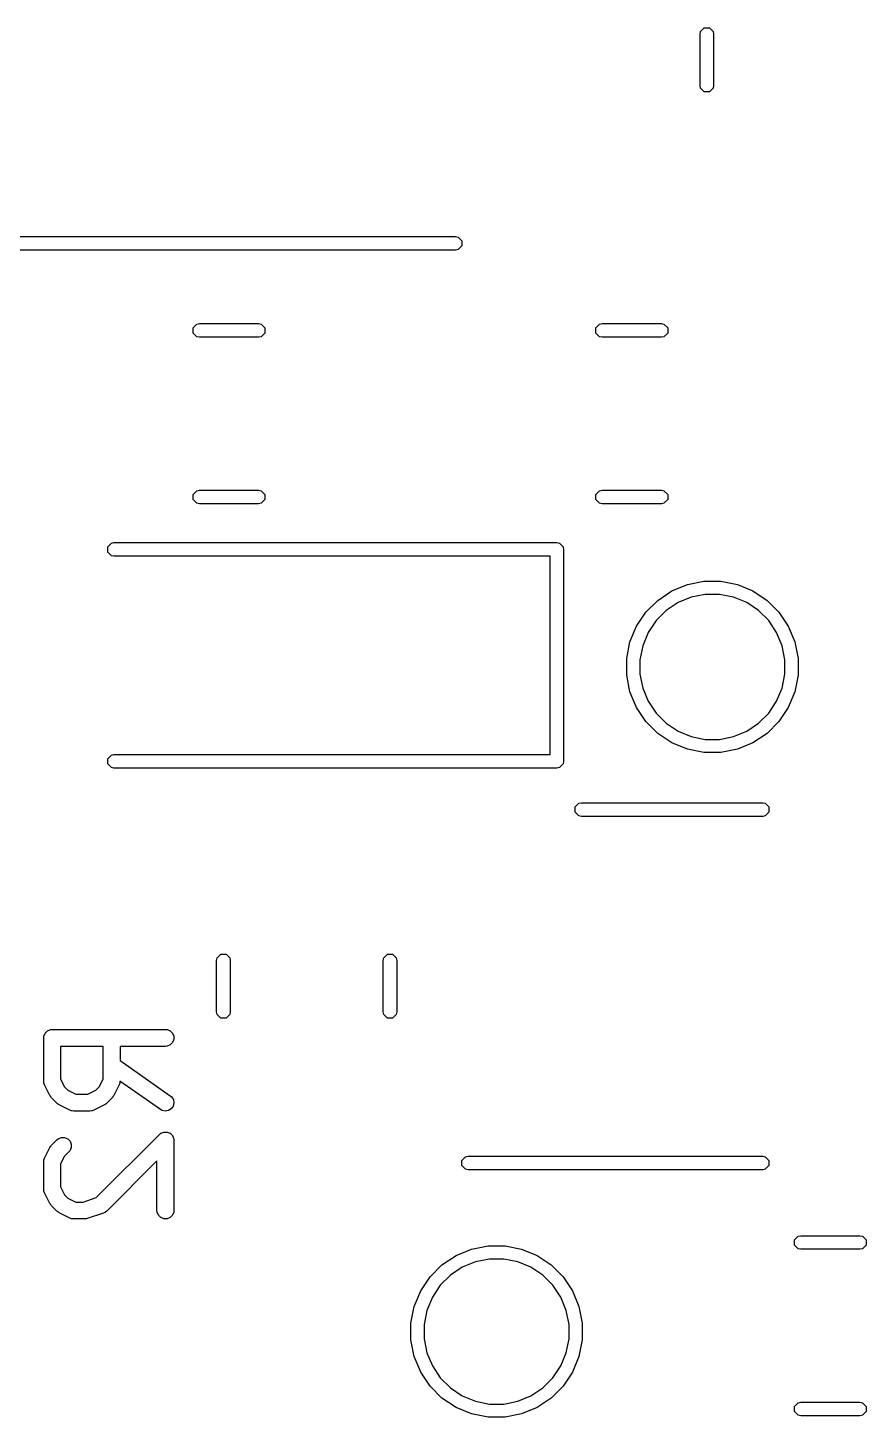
# Model space of a CAD drawing. Extents: x 3.97 to 7.47, y -4.85 to -2.95.
# Drawn here: x 4.2307 to 4.5221, y -4.2863 to -3.8034 of the extents above; entities that cross this region are included whole.
import ezdxf

# ---------------------------------------------------------------- set-up
doc = ezdxf.new("R2010")
doc.units = 0
doc.header["$MEASUREMENT"] = 0
doc.layers.add('BLACK', color=7, linetype='CONTINUOUS')

msp = doc.modelspace()

# ---------------------------------------------------------------- linework, layer by layer
at = {"layer": 'BLACK', "linetype": 'CONTINUOUS'}
for p, q in [((4.46438, -3.80558), (4.46456, -3.80467)), ((4.46456, -3.80467), (4.46583, -3.80339)), ((4.46583, -3.80339), (4.46764, -3.80339)), ((4.46764, -3.80339), (4.46892, -3.80467)), ((4.46892, -3.80467), (4.4691, -3.80558)), ((4.46438, -3.82346), (4.46438, -3.80558)), ((4.4691, -3.80558), (4.4691, -3.82346)), ((4.46456, -3.82436), (4.46438, -3.82346)), ((4.46583, -3.82564), (4.46456, -3.82436)), ((4.46892, -3.82436), (4.46764, -3.82564)), ((4.4691, -3.82346), (4.46892, -3.82436)), ((4.46764, -3.82564), (4.46583, -3.82564)), ((4.16685, -3.87594), (4.30267, -3.87594)), ((4.30267, -3.87594), (4.37945, -3.87594)), ((4.37945, -3.87594), (4.38035, -3.87612)), ((4.38035, -3.87612), (4.38163, -3.8774)), ((4.38163, -3.8774), (4.38163, -3.87921)), ((4.30267, -3.88067), (4.16685, -3.88067)), ((4.37945, -3.88067), (4.30267, -3.88067)), ((4.38035, -3.88049), (4.37945, -3.88067)), ((4.38163, -3.87921), (4.38035, -3.88049)), ((4.28821, -3.90768), (4.28949, -3.9064)), ((4.28949, -3.9064), (4.29039, -3.90622)), ((4.29039, -3.90622), (4.31096, -3.90622)), ((4.31096, -3.90622), (4.31186, -3.9064)), ((4.31186, -3.9064), (4.31314, -3.90768)), ((4.42821, -3.90768), (4.42949, -3.9064)), ((4.42949, -3.9064), (4.43039, -3.90622)), ((4.43039, -3.90622), (4.45096, -3.90622)), ((4.45096, -3.90622), (4.45186, -3.9064)), ((4.45186, -3.9064), (4.45314, -3.90768)), ((4.28821, -3.90948), (4.28821, -3.90768)), ((4.28949, -3.91076), (4.28821, -3.90948)), ((4.29039, -3.91094), (4.28949, -3.91076)), ((4.31096, -3.91094), (4.29039, -3.91094)), ((4.31186, -3.91076), (4.31096, -3.91094)), ((4.31314, -3.90948), (4.31186, -3.91076)), ((4.31314, -3.90768), (4.31314, -3.90948)), ((4.42821, -3.90948), (4.42821, -3.90768)), ((4.42949, -3.91076), (4.42821, -3.90948)), ((4.43039, -3.91094), (4.42949, -3.91076)), ((4.45096, -3.91094), (4.43039, -3.91094)), ((4.45186, -3.91076), (4.45096, -3.91094)), ((4.45314, -3.90948), (4.45186, -3.91076)), ((4.45314, -3.90768), (4.45314, -3.90948)), ((4.28821, -3.96555), (4.28949, -3.96427)), ((4.28949, -3.96427), (4.29039, -3.96409)), ((4.29039, -3.96409), (4.31096, -3.96409)), ((4.31096, -3.96409), (4.31186, -3.96427)), ((4.31186, -3.96427), (4.31314, -3.96555)), ((4.42821, -3.96555), (4.42949, -3.96427)), ((4.42949, -3.96427), (4.43039, -3.96409)), ((4.43039, -3.96409), (4.45096, -3.96409)), ((4.45096, -3.96409), (4.45186, -3.96427)), ((4.45186, -3.96427), (4.45314, -3.96555)), ((4.28821, -3.96736), (4.28821, -3.96555)), ((4.28949, -3.96864), (4.28821, -3.96736)), ((4.29039, -3.96882), (4.28949, -3.96864)), ((4.31096, -3.96882), (4.29039, -3.96882)), ((4.31186, -3.96864), (4.31096, -3.96882)), ((4.31314, -3.96736), (4.31186, -3.96864)), ((4.31314, -3.96555), (4.31314, -3.96736)), ((4.42821, -3.96736), (4.42821, -3.96555)), ((4.42949, -3.96864), (4.42821, -3.96736)), ((4.43039, -3.96882), (4.42949, -3.96864)), ((4.45096, -3.96882), (4.43039, -3.96882)), ((4.45186, -3.96864), (4.45096, -3.96882)), ((4.45314, -3.96736), (4.45186, -3.96864)), ((4.45314, -3.96555), (4.45314, -3.96736)), ((4.2585, -3.9838), (4.25978, -3.98252)), ((4.2585, -3.98561), (4.2585, -3.9838)), ((4.25978, -3.98252), (4.26068, -3.98234)), ((4.26068, -3.98234), (4.41462, -3.98234)), ((4.41462, -3.98234), (4.41552, -3.98252)), ((4.41552, -3.98252), (4.4168, -3.9838)), ((4.4168, -3.9838), (4.41698, -3.98471)), ((4.25978, -3.98689), (4.2585, -3.98561)), ((4.26068, -3.98707), (4.25978, -3.98689)), ((4.41226, -3.98707), (4.26068, -3.98707)), ((4.41226, -4.05597), (4.41226, -3.98707)), ((4.41698, -3.98471), (4.41698, -4.05833)), ((4.45457, -3.99913), (4.45999, -3.99688)), ((4.45999, -3.99688), (4.46574, -3.99574)), ((4.46574, -3.99574), (4.47161, -3.99574)), ((4.47161, -3.99574), (4.47736, -3.99688)), ((4.47736, -3.99688), (4.48278, -3.99913)), ((4.44555, -4.00653), (4.44969, -4.00239)), ((4.44969, -4.00239), (4.45457, -3.99913)), ((4.45674, -4.00319), (4.45261, -4.00595)), ((4.46133, -4.00129), (4.45674, -4.00319)), ((4.46619, -4.00032), (4.46133, -4.00129)), ((4.47116, -4.00032), (4.46619, -4.00032)), ((4.47602, -4.00129), (4.47116, -4.00032)), ((4.48061, -4.00319), (4.47602, -4.00129)), ((4.48474, -4.00595), (4.48061, -4.00319)), ((4.48278, -3.99913), (4.48766, -4.00239)), ((4.48766, -4.00239), (4.4918, -4.00653)), ((4.44229, -4.01141), (4.44555, -4.00653)), ((4.45261, -4.00595), (4.4491, -4.00945)), ((4.48825, -4.00945), (4.48474, -4.00595)), ((4.4918, -4.00653), (4.49506, -4.01141)), ((4.44004, -4.01683), (4.44229, -4.01141)), ((4.4491, -4.00945), (4.44635, -4.01358)), ((4.491, -4.01358), (4.48825, -4.00945)), ((4.49506, -4.01141), (4.49731, -4.01683)), ((4.4389, -4.02258), (4.44004, -4.01683)), ((4.44635, -4.01358), (4.44445, -4.01817)), ((4.4929, -4.01817), (4.491, -4.01358)), ((4.49731, -4.01683), (4.49845, -4.02258)), ((4.44445, -4.01817), (4.44348, -4.02304)), ((4.49387, -4.02304), (4.4929, -4.01817)), ((4.4389, -4.02304), (4.4389, -4.02258)), ((4.4389, -4.02845), (4.4389, -4.02304)), ((4.44348, -4.02304), (4.44348, -4.028)), ((4.49387, -4.028), (4.49387, -4.02304)), ((4.49845, -4.02258), (4.49845, -4.02845)), ((4.44004, -4.0342), (4.4389, -4.02845)), ((4.44348, -4.028), (4.44445, -4.03287)), ((4.4929, -4.03287), (4.49387, -4.028)), ((4.49845, -4.02845), (4.49731, -4.0342)), ((4.44229, -4.03962), (4.44004, -4.0342)), ((4.44445, -4.03287), (4.44635, -4.03745)), ((4.491, -4.03745), (4.4929, -4.03287)), ((4.49731, -4.0342), (4.49506, -4.03962)), ((4.44555, -4.0445), (4.44229, -4.03962)), ((4.44635, -4.03745), (4.4491, -4.04158)), ((4.4491, -4.04158), (4.45261, -4.04509)), ((4.48474, -4.04509), (4.48825, -4.04158)), ((4.48825, -4.04158), (4.491, -4.03745)), ((4.49506, -4.03962), (4.4918, -4.0445)), ((4.44969, -4.04865), (4.44555, -4.0445)), ((4.45261, -4.04509), (4.45674, -4.04785)), ((4.48061, -4.04785), (4.48474, -4.04509)), ((4.4918, -4.0445), (4.48766, -4.04865)), ((4.45457, -4.0519), (4.44969, -4.04865)), ((4.45674, -4.04785), (4.46133, -4.04975)), ((4.46133, -4.04975), (4.46619, -4.05071)), ((4.46619, -4.05071), (4.47116, -4.05071)), ((4.47116, -4.05071), (4.47602, -4.04975)), ((4.47602, -4.04975), (4.48061, -4.04785)), ((4.48766, -4.04865), (4.48278, -4.0519)), ((4.2585, -4.05742), (4.25978, -4.05615)), ((4.25978, -4.05615), (4.26068, -4.05597)), ((4.26068, -4.05597), (4.41226, -4.05597)), ((4.45999, -4.05415), (4.45457, -4.0519)), ((4.46574, -4.05529), (4.45999, -4.05415)), ((4.47161, -4.05529), (4.46574, -4.05529)), ((4.47736, -4.05415), (4.47161, -4.05529)), ((4.48278, -4.0519), (4.47736, -4.05415)), ((4.2585, -4.05923), (4.2585, -4.05742)), ((4.25978, -4.06051), (4.2585, -4.05923)), ((4.26068, -4.06069), (4.25978, -4.06051)), ((4.41462, -4.06069), (4.26068, -4.06069)), ((4.41552, -4.06051), (4.41462, -4.06069)), ((4.4168, -4.05923), (4.41552, -4.06051)), ((4.41698, -4.05833), (4.4168, -4.05923)), ((4.421, -4.0742), (4.42227, -4.07292)), ((4.421, -4.076), (4.421, -4.0742)), ((4.42227, -4.07292), (4.42318, -4.07274)), ((4.42318, -4.07274), (4.45467, -4.07274)), ((4.45467, -4.07274), (4.48617, -4.07274)), ((4.48617, -4.07274), (4.48707, -4.07292)), ((4.48707, -4.07292), (4.48835, -4.0742)), ((4.48835, -4.0742), (4.48835, -4.076)), ((4.42227, -4.07728), (4.421, -4.076)), ((4.42318, -4.07746), (4.42227, -4.07728)), ((4.45467, -4.07746), (4.42318, -4.07746)), ((4.48617, -4.07746), (4.45467, -4.07746)), ((4.48707, -4.07728), (4.48617, -4.07746)), ((4.48835, -4.076), (4.48707, -4.07728)), ((4.29638, -4.12758), (4.29656, -4.12667)), ((4.29638, -4.14546), (4.29638, -4.12758)), ((4.29656, -4.12667), (4.29783, -4.12539)), ((4.29783, -4.12539), (4.29964, -4.12539)), ((4.29964, -4.12539), (4.30092, -4.12667)), ((4.30092, -4.12667), (4.3011, -4.12758)), ((4.3011, -4.12758), (4.3011, -4.14546)), ((4.35425, -4.12758), (4.35443, -4.12667)), ((4.35425, -4.14546), (4.35425, -4.12758)), ((4.35443, -4.12667), (4.35571, -4.12539)), ((4.35571, -4.12539), (4.35752, -4.12539)), ((4.35752, -4.12539), (4.35879, -4.12667)), ((4.35879, -4.12667), (4.35897, -4.12758)), ((4.35897, -4.12758), (4.35897, -4.14546)), ((4.29656, -4.14636), (4.29638, -4.14546)), ((4.29783, -4.14764), (4.29656, -4.14636)), ((4.29964, -4.14764), (4.29783, -4.14764)), ((4.30092, -4.14636), (4.29964, -4.14764)), ((4.3011, -4.14546), (4.30092, -4.14636)), ((4.35443, -4.14636), (4.35425, -4.14546)), ((4.35571, -4.14764), (4.35443, -4.14636)), ((4.35752, -4.14764), (4.35571, -4.14764)), ((4.35879, -4.14636), (4.35752, -4.14764)), ((4.35897, -4.14546), (4.35879, -4.14636)), ((4.23632, -4.15388), (4.23676, -4.15282)), ((4.23676, -4.15282), (4.23757, -4.152)), ((4.23757, -4.152), (4.23863, -4.15156)), ((4.23863, -4.15156), (4.23921, -4.15151)), ((4.23921, -4.15151), (4.27858, -4.15151)), ((4.27858, -4.15151), (4.27916, -4.15156)), ((4.27916, -4.15156), (4.28022, -4.152)), ((4.28022, -4.152), (4.28104, -4.15282)), ((4.28104, -4.15282), (4.28148, -4.15388)), ((4.23626, -4.15446), (4.23632, -4.15388)), ((4.23626, -4.16946), (4.23626, -4.15446)), ((4.25688, -4.15741), (4.24216, -4.15741)), ((4.24216, -4.15741), (4.24216, -4.16876)), ((4.25688, -4.16876), (4.25688, -4.15741)), ((4.27858, -4.15741), (4.26279, -4.15741)), ((4.26279, -4.15741), (4.26279, -4.16229)), ((4.27916, -4.15735), (4.27858, -4.15741)), ((4.28022, -4.15691), (4.27916, -4.15735)), ((4.28104, -4.1561), (4.28022, -4.15691)), ((4.28148, -4.15503), (4.28104, -4.1561)), ((4.28148, -4.15388), (4.28148, -4.15503)), ((4.26279, -4.16229), (4.28027, -4.17454)), ((4.23632, -4.17003), (4.23626, -4.16946)), ((4.23636, -4.17013), (4.23632, -4.17003)), ((4.23636, -4.17024), (4.23636, -4.17013)), ((4.23657, -4.17078), (4.23636, -4.17024)), ((4.23844, -4.17453), (4.23657, -4.17078)), ((4.24216, -4.16876), (4.24351, -4.17146)), ((4.24351, -4.17146), (4.24471, -4.17265)), ((4.25433, -4.17265), (4.25553, -4.17146)), ((4.25553, -4.17146), (4.25688, -4.16876)), ((4.26247, -4.17078), (4.2606, -4.17453)), ((4.26268, -4.17024), (4.26247, -4.17078)), ((4.26269, -4.17013), (4.26268, -4.17024)), ((4.26273, -4.17003), (4.26269, -4.17013)), ((4.26278, -4.1695), (4.26273, -4.17003)), ((4.27689, -4.17937), (4.26278, -4.1695)), ((4.2386, -4.17477), (4.23844, -4.17453)), ((4.23863, -4.17485), (4.2386, -4.17477)), ((4.2387, -4.17493), (4.23863, -4.17485)), ((4.23875, -4.17502), (4.2387, -4.17493)), ((4.23881, -4.17507), (4.23875, -4.17502)), ((4.239, -4.17529), (4.23881, -4.17507)), ((4.24087, -4.17717), (4.239, -4.17529)), ((4.24471, -4.17265), (4.24741, -4.174)), ((4.24741, -4.174), (4.25164, -4.174)), ((4.25164, -4.174), (4.25433, -4.17265)), ((4.26005, -4.17529), (4.25817, -4.17717)), ((4.26023, -4.17507), (4.26005, -4.17529)), ((4.26029, -4.17502), (4.26023, -4.17507)), ((4.26035, -4.17493), (4.26029, -4.17502)), ((4.26041, -4.17485), (4.26035, -4.17493)), ((4.26044, -4.17477), (4.26041, -4.17485)), ((4.2606, -4.17453), (4.26044, -4.17477)), ((4.28027, -4.17454), (4.28071, -4.17491)), ((4.28071, -4.17491), (4.28133, -4.17588)), ((4.28153, -4.17702), (4.28128, -4.17814)), ((4.28133, -4.17588), (4.28153, -4.17702)), ((4.2411, -4.17735), (4.24087, -4.17717)), ((4.24115, -4.17741), (4.2411, -4.17735)), ((4.24124, -4.17747), (4.24115, -4.17741)), ((4.24132, -4.17754), (4.24124, -4.17747)), ((4.24139, -4.17757), (4.24132, -4.17754)), ((4.24164, -4.17772), (4.24139, -4.17757)), ((4.24539, -4.1796), (4.24164, -4.17772)), ((4.24593, -4.1798), (4.24539, -4.1796)), ((4.24604, -4.17981), (4.24593, -4.1798)), ((4.24613, -4.17985), (4.24604, -4.17981)), ((4.24671, -4.17991), (4.24613, -4.17985)), ((4.25233, -4.17991), (4.24671, -4.17991)), ((4.25291, -4.17985), (4.25233, -4.17991)), ((4.25301, -4.17981), (4.25291, -4.17985)), ((4.25311, -4.1798), (4.25301, -4.17981)), ((4.25365, -4.1796), (4.25311, -4.1798)), ((4.2574, -4.17772), (4.25365, -4.1796)), ((4.25765, -4.17757), (4.2574, -4.17772)), ((4.25772, -4.17754), (4.25765, -4.17757)), ((4.25781, -4.17747), (4.25772, -4.17754)), ((4.25789, -4.17741), (4.25781, -4.17747)), ((4.25795, -4.17735), (4.25789, -4.17741)), ((4.25817, -4.17717), (4.25795, -4.17735)), ((4.27739, -4.17966), (4.27689, -4.17937)), ((4.27852, -4.17991), (4.27739, -4.17966)), ((4.27965, -4.17971), (4.27852, -4.17991)), ((4.28062, -4.17909), (4.27965, -4.17971)), ((4.28128, -4.17814), (4.28062, -4.17909)), ((4.239, -4.19174), (4.24087, -4.18987)), ((4.24087, -4.18987), (4.24132, -4.1895)), ((4.24132, -4.1895), (4.24238, -4.18906)), ((4.24238, -4.18906), (4.24354, -4.18906)), ((4.24354, -4.18906), (4.2446, -4.1895)), ((4.2446, -4.1895), (4.24542, -4.19031)), ((4.24542, -4.19031), (4.24586, -4.19138)), ((4.24586, -4.19138), (4.24586, -4.19253)), ((4.25449, -4.20999), (4.27649, -4.18799)), ((4.27649, -4.18799), (4.27694, -4.18762)), ((4.27694, -4.18762), (4.27769, -4.18731)), ((4.27769, -4.18731), (4.27801, -4.18718)), ((4.27801, -4.18718), (4.27916, -4.18718)), ((4.27916, -4.18718), (4.28022, -4.18762)), ((4.28022, -4.18762), (4.28104, -4.18844)), ((4.28104, -4.18844), (4.28129, -4.18906)), ((4.28129, -4.18906), (4.28148, -4.1895)), ((4.28148, -4.1895), (4.28153, -4.19008)), ((4.28153, -4.19008), (4.28153, -4.21445)), ((4.23636, -4.1968), (4.23657, -4.19626)), ((4.23657, -4.19626), (4.23844, -4.19251)), ((4.23844, -4.19251), (4.2386, -4.19226)), ((4.2386, -4.19226), (4.23863, -4.19219)), ((4.23863, -4.19219), (4.2387, -4.19211)), ((4.2387, -4.19211), (4.23875, -4.19202)), ((4.23875, -4.19202), (4.23881, -4.19197)), ((4.23881, -4.19197), (4.239, -4.19174)), ((4.24351, -4.19558), (4.24216, -4.19827)), ((4.24505, -4.19404), (4.24351, -4.19558)), ((4.24542, -4.19359), (4.24505, -4.19404)), ((4.24586, -4.19253), (4.24542, -4.19359)), ((4.38163, -4.19703), (4.3829, -4.19575)), ((4.3829, -4.19575), (4.38381, -4.19557)), ((4.38381, -4.19557), (4.45467, -4.19557)), ((4.45467, -4.19557), (4.48617, -4.19557)), ((4.48617, -4.19557), (4.48707, -4.19575)), ((4.48707, -4.19575), (4.48835, -4.19703)), ((4.23626, -4.19758), (4.23632, -4.197)), ((4.23626, -4.20695), (4.23626, -4.19758)), ((4.23632, -4.197), (4.23636, -4.1969)), ((4.23636, -4.1969), (4.23636, -4.1968)), ((4.24216, -4.19827), (4.24216, -4.20625)), ((4.27563, -4.19721), (4.25817, -4.21466)), ((4.27563, -4.21445), (4.27563, -4.19721)), ((4.38163, -4.19884), (4.38163, -4.19703)), ((4.3829, -4.20012), (4.38163, -4.19884)), ((4.38381, -4.2003), (4.3829, -4.20012)), ((4.45467, -4.2003), (4.38381, -4.2003)), ((4.48617, -4.2003), (4.45467, -4.2003)), ((4.48707, -4.20012), (4.48617, -4.2003)), ((4.48835, -4.19884), (4.48707, -4.20012)), ((4.48835, -4.19703), (4.48835, -4.19884)), ((4.23632, -4.20753), (4.23626, -4.20695)), ((4.23636, -4.20763), (4.23632, -4.20753)), ((4.23636, -4.20773), (4.23636, -4.20763)), ((4.23657, -4.20827), (4.23636, -4.20773)), ((4.23844, -4.21202), (4.23657, -4.20827)), ((4.24216, -4.20625), (4.24351, -4.20895)), ((4.24351, -4.20895), (4.24471, -4.21015)), ((4.24471, -4.21015), (4.24741, -4.2115)), ((4.24998, -4.2115), (4.25449, -4.20999)), ((4.2386, -4.21227), (4.23844, -4.21202)), ((4.23863, -4.21234), (4.2386, -4.21227)), ((4.2387, -4.21242), (4.23863, -4.21234)), ((4.23875, -4.21251), (4.2387, -4.21242)), ((4.23881, -4.21256), (4.23875, -4.21251)), ((4.239, -4.21279), (4.23881, -4.21256)), ((4.24087, -4.21466), (4.239, -4.21279)), ((4.2411, -4.21485), (4.24087, -4.21466)), ((4.24115, -4.21491), (4.2411, -4.21485)), ((4.24124, -4.21496), (4.24115, -4.21491)), ((4.24132, -4.21503), (4.24124, -4.21496)), ((4.24139, -4.21506), (4.24132, -4.21503)), ((4.24164, -4.21522), (4.24139, -4.21506)), ((4.24539, -4.21709), (4.24164, -4.21522)), ((4.24741, -4.2115), (4.24998, -4.2115)), ((4.25702, -4.21538), (4.25139, -4.21725)), ((4.25755, -4.21514), (4.25702, -4.21538)), ((4.25763, -4.21507), (4.25755, -4.21514)), ((4.25772, -4.21503), (4.25763, -4.21507)), ((4.25817, -4.21466), (4.25772, -4.21503)), ((4.27569, -4.21503), (4.27563, -4.21445)), ((4.27613, -4.21609), (4.27569, -4.21503)), ((4.28148, -4.21503), (4.28104, -4.21609)), ((4.28153, -4.21445), (4.28148, -4.21503)), ((4.24593, -4.2173), (4.24539, -4.21709)), ((4.24604, -4.21731), (4.24593, -4.2173)), ((4.24613, -4.21735), (4.24604, -4.21731)), ((4.24671, -4.2174), (4.24613, -4.21735)), ((4.25046, -4.2174), (4.24671, -4.2174)), ((4.25075, -4.21737), (4.25046, -4.2174)), ((4.25083, -4.21738), (4.25075, -4.21737)), ((4.25093, -4.21736), (4.25083, -4.21738)), ((4.25104, -4.21735), (4.25093, -4.21736)), ((4.25111, -4.21732), (4.25104, -4.21735)), ((4.25139, -4.21725), (4.25111, -4.21732)), ((4.27694, -4.21691), (4.27613, -4.21609)), ((4.27801, -4.21735), (4.27694, -4.21691)), ((4.27916, -4.21735), (4.27801, -4.21735)), ((4.28022, -4.21691), (4.27916, -4.21735)), ((4.28104, -4.21609), (4.28022, -4.21691)), ((4.49721, -4.22468), (4.49849, -4.2234)), ((4.49721, -4.22648), (4.49721, -4.22468)), ((4.49849, -4.2234), (4.49939, -4.22322)), ((4.49939, -4.22322), (4.51996, -4.22322)), ((4.51996, -4.22322), (4.52086, -4.2234)), ((4.52086, -4.2234), (4.52214, -4.22468)), ((4.52214, -4.22468), (4.52214, -4.22648)), ((4.37469, -4.23339), (4.37957, -4.23013)), ((4.37957, -4.23013), (4.38499, -4.22788)), ((4.38499, -4.22788), (4.39074, -4.22674)), ((4.39074, -4.22674), (4.39661, -4.22674)), ((4.39661, -4.22674), (4.40236, -4.22788)), ((4.40236, -4.22788), (4.40778, -4.23013)), ((4.40778, -4.23013), (4.41266, -4.23339)), ((4.49849, -4.22776), (4.49721, -4.22648)), ((4.49939, -4.22794), (4.49849, -4.22776)), ((4.51996, -4.22794), (4.49939, -4.22794)), ((4.52086, -4.22776), (4.51996, -4.22794)), ((4.52214, -4.22648), (4.52086, -4.22776)), ((4.37055, -4.23753), (4.37469, -4.23339)), ((4.38174, -4.23419), (4.37761, -4.23695)), ((4.38633, -4.23229), (4.38174, -4.23419)), ((4.39119, -4.23132), (4.38633, -4.23229)), ((4.39616, -4.23132), (4.39119, -4.23132)), ((4.40102, -4.23229), (4.39616, -4.23132)), ((4.40561, -4.23419), (4.40102, -4.23229)), ((4.40974, -4.23695), (4.40561, -4.23419)), ((4.41266, -4.23339), (4.4168, -4.23753)), ((4.36729, -4.24241), (4.37055, -4.23753)), ((4.37761, -4.23695), (4.3741, -4.24045)), ((4.41325, -4.24045), (4.40974, -4.23695)), ((4.4168, -4.23753), (4.42006, -4.24241)), ((4.36504, -4.24783), (4.36729, -4.24241)), ((4.37135, -4.24458), (4.36945, -4.24917)), ((4.3741, -4.24045), (4.37135, -4.24458)), ((4.416, -4.24458), (4.41325, -4.24045)), ((4.4179, -4.24917), (4.416, -4.24458)), ((4.42006, -4.24241), (4.42231, -4.24783)), ((4.3639, -4.25358), (4.36504, -4.24783)), ((4.36945, -4.24917), (4.36848, -4.25404)), ((4.41887, -4.25404), (4.4179, -4.24917)), ((4.42231, -4.24783), (4.42345, -4.25358)), ((4.3639, -4.25404), (4.3639, -4.25358)), ((4.3639, -4.25945), (4.3639, -4.25404)), ((4.36848, -4.25404), (4.36848, -4.259)), ((4.41887, -4.259), (4.41887, -4.25404)), ((4.42345, -4.25358), (4.42345, -4.25945)), ((4.36848, -4.259), (4.36945, -4.26387)), ((4.4179, -4.26387), (4.41887, -4.259)), ((4.36504, -4.2652), (4.3639, -4.25945)), ((4.36945, -4.26387), (4.37135, -4.26845)), ((4.416, -4.26845), (4.4179, -4.26387)), ((4.42345, -4.25945), (4.42231, -4.2652)), ((4.36729, -4.27062), (4.36504, -4.2652)), ((4.37135, -4.26845), (4.3741, -4.27258)), ((4.41325, -4.27258), (4.416, -4.26845)), ((4.42231, -4.2652), (4.42006, -4.27062)), ((4.37055, -4.2755), (4.36729, -4.27062)), ((4.3741, -4.27258), (4.37761, -4.27609)), ((4.40974, -4.27609), (4.41325, -4.27258)), ((4.42006, -4.27062), (4.4168, -4.2755)), ((4.37469, -4.27965), (4.37055, -4.2755)), ((4.37761, -4.27609), (4.38174, -4.27885)), ((4.40561, -4.27885), (4.40974, -4.27609)), ((4.4168, -4.2755), (4.41266, -4.27965)), ((4.37957, -4.2829), (4.37469, -4.27965)), ((4.38499, -4.28515), (4.37957, -4.2829)), ((4.38174, -4.27885), (4.38633, -4.28075)), ((4.38633, -4.28075), (4.39119, -4.28171)), ((4.39119, -4.28171), (4.39616, -4.28171)), ((4.39616, -4.28171), (4.40102, -4.28075)), ((4.40102, -4.28075), (4.40561, -4.27885)), ((4.40778, -4.2829), (4.40236, -4.28515)), ((4.41266, -4.27965), (4.40778, -4.2829)), ((4.49721, -4.28255), (4.49849, -4.28127)), ((4.49721, -4.28436), (4.49721, -4.28255)), ((4.49849, -4.28127), (4.49939, -4.28109)), ((4.49939, -4.28109), (4.51996, -4.28109)), ((4.51996, -4.28109), (4.52086, -4.28127)), ((4.52086, -4.28127), (4.52214, -4.28255)), ((4.52214, -4.28255), (4.52214, -4.28436)), ((4.39074, -4.28629), (4.38499, -4.28515)), ((4.39661, -4.28629), (4.39074, -4.28629)), ((4.40236, -4.28515), (4.39661, -4.28629)), ((4.49849, -4.28564), (4.49721, -4.28436)), ((4.49939, -4.28582), (4.49849, -4.28564)), ((4.51996, -4.28582), (4.49939, -4.28582)), ((4.52086, -4.28564), (4.51996, -4.28582)), ((4.52214, -4.28436), (4.52086, -4.28564))]:
    msp.add_line(p, q, dxfattribs=at)

doc.saveas('drawing.dxf')
